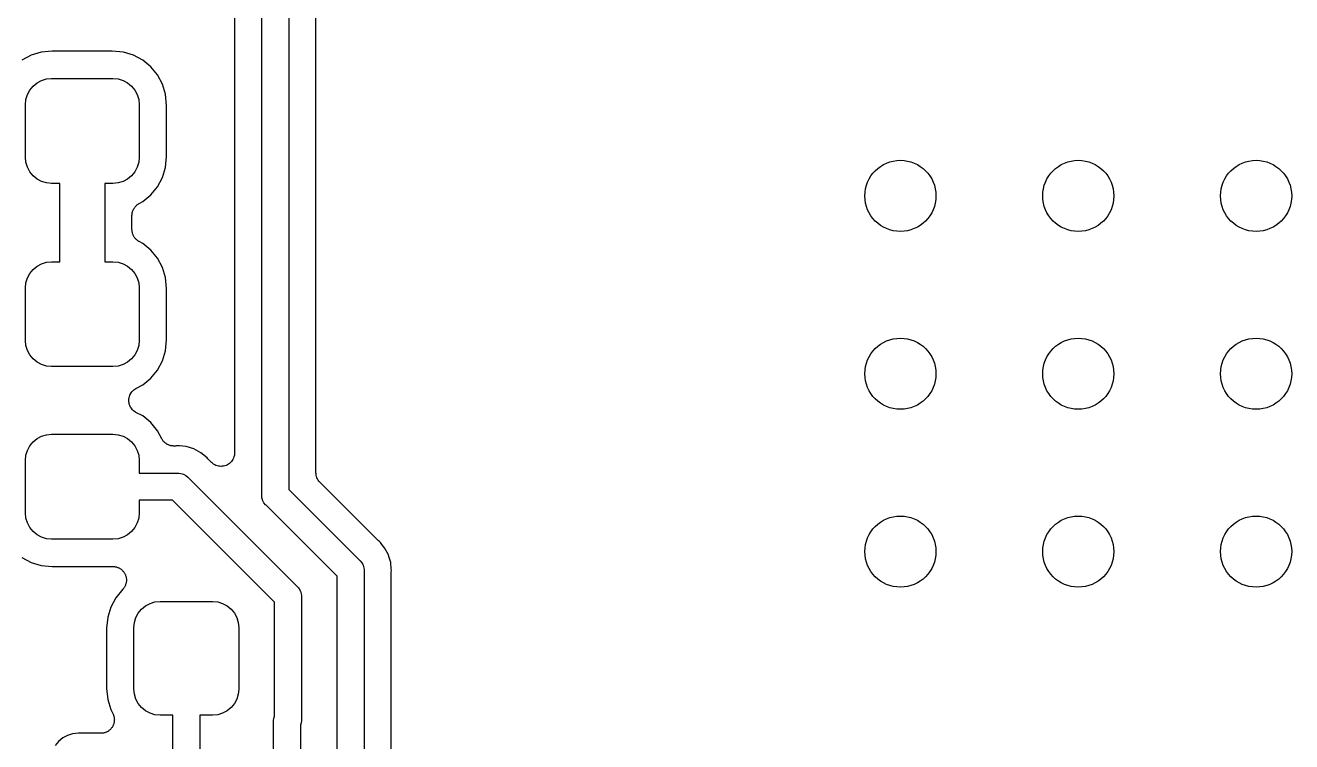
# Model space of a CAD drawing. Extents: x 0.48 to 2.43, y -7.79 to -4.85.
# Drawn here: x 1.5228 to 1.8032, y -5.2744 to -5.1158 of the extents above; entities that cross this region are included whole.
import ezdxf

# ---------------------------------------------------------------- set-up
doc = ezdxf.new("R2010")
doc.units = 0
doc.header["$MEASUREMENT"] = 0
doc.layers.add('BLACK', color=7, linetype='CONTINUOUS')

msp = doc.modelspace()

# ---------------------------------------------------------------- linework, layer by layer
at = {"layer": 'BLACK', "linetype": 'CONTINUOUS'}
for p, q in [((1.57515, -5.21963), (1.57515, -5.07165)), ((1.58115, -5.07165), (1.58115, -5.21854)), ((1.56915, -5.07929), (1.56915, -5.21043)), ((1.58715, -5.21481), (1.58715, -5.07929)), ((1.52879, -5.12152), (1.52633, -5.12176)), ((1.54208, -5.12152), (1.52879, -5.12152)), ((1.54453, -5.12176), (1.54208, -5.12152)), ((1.52411, -5.12243), (1.52207, -5.12352)), ((1.52633, -5.12176), (1.52411, -5.12243)), ((1.54675, -5.12243), (1.54453, -5.12176)), ((1.5488, -5.12352), (1.54675, -5.12243)), ((1.55059, -5.125), (1.5488, -5.12352)), ((1.55207, -5.12679), (1.55059, -5.125)), ((1.55316, -5.12884), (1.55207, -5.12679)), ((1.52381, -5.13014), (1.52454, -5.12926)), ((1.52454, -5.12926), (1.52542, -5.12854)), ((1.52542, -5.12854), (1.52642, -5.128)), ((1.52642, -5.128), (1.52751, -5.12767)), ((1.52751, -5.12767), (1.52864, -5.12756)), ((1.52864, -5.12756), (1.54222, -5.12756)), ((1.54222, -5.12756), (1.54336, -5.12767)), ((1.54336, -5.12767), (1.54445, -5.128)), ((1.54445, -5.128), (1.54545, -5.12854)), ((1.54545, -5.12854), (1.54633, -5.12926)), ((1.54633, -5.12926), (1.54705, -5.13014)), ((1.55383, -5.13106), (1.55316, -5.12884)), ((1.52283, -5.13337), (1.52295, -5.13223)), ((1.52295, -5.13223), (1.52328, -5.13114)), ((1.52328, -5.13114), (1.52381, -5.13014)), ((1.54705, -5.13014), (1.54759, -5.13114)), ((1.54759, -5.13114), (1.54792, -5.13223)), ((1.54792, -5.13223), (1.54803, -5.13337)), ((1.55408, -5.13351), (1.55383, -5.13106)), ((1.52283, -5.14498), (1.52283, -5.13337)), ((1.54803, -5.13337), (1.54803, -5.14498)), ((1.55408, -5.14483), (1.55408, -5.13351)), ((1.52295, -5.14611), (1.52283, -5.14498)), ((1.52328, -5.1472), (1.52295, -5.14611)), ((1.54792, -5.14611), (1.54759, -5.1472)), ((1.54803, -5.14498), (1.54792, -5.14611)), ((1.55383, -5.14729), (1.55408, -5.14483)), ((1.52381, -5.14821), (1.52328, -5.1472)), ((1.52454, -5.14909), (1.52381, -5.14821)), ((1.52542, -5.14981), (1.52454, -5.14909)), ((1.54633, -5.14909), (1.54545, -5.14981)), ((1.54705, -5.14821), (1.54633, -5.14909)), ((1.54759, -5.1472), (1.54705, -5.14821)), ((1.55207, -5.15156), (1.55316, -5.14951)), ((1.55316, -5.14951), (1.55383, -5.14729)), ((1.52642, -5.15035), (1.52542, -5.14981)), ((1.52751, -5.15068), (1.52642, -5.15035)), ((1.52864, -5.15079), (1.52751, -5.15068)), ((1.53043, -5.15079), (1.52864, -5.15079)), ((1.53043, -5.16811), (1.53043, -5.15079)), ((1.54222, -5.15079), (1.54043, -5.15079)), ((1.54043, -5.15079), (1.54043, -5.16811)), ((1.54336, -5.15068), (1.54222, -5.15079)), ((1.54445, -5.15035), (1.54336, -5.15068)), ((1.54545, -5.14981), (1.54445, -5.15035)), ((1.55059, -5.15335), (1.55207, -5.15156)), ((1.54779, -5.15537), (1.54791, -5.15531)), ((1.54791, -5.15531), (1.54802, -5.15524)), ((1.54802, -5.15524), (1.5488, -5.15482)), ((1.5488, -5.15482), (1.55059, -5.15335)), ((1.54643, -5.15784), (1.54645, -5.15771)), ((1.54643, -5.15789), (1.54643, -5.15784)), ((1.54643, -5.16101), (1.54643, -5.15789)), ((1.54645, -5.15758), (1.54648, -5.15742)), ((1.54645, -5.15771), (1.54645, -5.15758)), ((1.54648, -5.15742), (1.5465, -5.15726)), ((1.5465, -5.15726), (1.54654, -5.15713)), ((1.54654, -5.15713), (1.54657, -5.157)), ((1.54657, -5.157), (1.54663, -5.15686)), ((1.54663, -5.15686), (1.54668, -5.1567)), ((1.54668, -5.1567), (1.54674, -5.15659)), ((1.54674, -5.15659), (1.54679, -5.15646)), ((1.54679, -5.15646), (1.54688, -5.15633)), ((1.54688, -5.15633), (1.54696, -5.15619)), ((1.54696, -5.15619), (1.54704, -5.15609)), ((1.54704, -5.15609), (1.54712, -5.15598)), ((1.54712, -5.15598), (1.54723, -5.15586)), ((1.54723, -5.15586), (1.54733, -5.15574)), ((1.54733, -5.15574), (1.54744, -5.15566)), ((1.54744, -5.15566), (1.54753, -5.15556)), ((1.54753, -5.15556), (1.54767, -5.15548)), ((1.54767, -5.15548), (1.54779, -5.15537)), ((1.54645, -5.16115), (1.54643, -5.16101)), ((1.54644, -5.16128), (1.54645, -5.16115)), ((1.54647, -5.16144), (1.54644, -5.16128)), ((1.54649, -5.1616), (1.54647, -5.16144)), ((1.54653, -5.16172), (1.54649, -5.1616)), ((1.54655, -5.16185), (1.54653, -5.16172)), ((1.54661, -5.162), (1.54655, -5.16185)), ((1.54666, -5.16216), (1.54661, -5.162)), ((1.54672, -5.16227), (1.54666, -5.16216)), ((1.54677, -5.1624), (1.54672, -5.16227)), ((1.54686, -5.16253), (1.54677, -5.1624)), ((1.54693, -5.16267), (1.54686, -5.16253)), ((1.54702, -5.16278), (1.54693, -5.16267)), ((1.54709, -5.16289), (1.54702, -5.16278)), ((1.5472, -5.163), (1.54709, -5.16289)), ((1.5473, -5.16313), (1.5472, -5.163)), ((1.54741, -5.16321), (1.5473, -5.16313)), ((1.5475, -5.16331), (1.54741, -5.16321)), ((1.54763, -5.1634), (1.5475, -5.16331)), ((1.54776, -5.1635), (1.54763, -5.1634)), ((1.54787, -5.16356), (1.54776, -5.1635)), ((1.54798, -5.16364), (1.54787, -5.16356)), ((1.54802, -5.16366), (1.54798, -5.16364)), ((1.5488, -5.16408), (1.54802, -5.16366)), ((1.55059, -5.16555), (1.5488, -5.16408)), ((1.55207, -5.16734), (1.55059, -5.16555)), ((1.52454, -5.16981), (1.52542, -5.16909)), ((1.52542, -5.16909), (1.52642, -5.16855)), ((1.52642, -5.16855), (1.52751, -5.16822)), ((1.52751, -5.16822), (1.52864, -5.16811)), ((1.52864, -5.16811), (1.53043, -5.16811)), ((1.54043, -5.16811), (1.54222, -5.16811)), ((1.54222, -5.16811), (1.54336, -5.16822)), ((1.54336, -5.16822), (1.54445, -5.16855)), ((1.54445, -5.16855), (1.54545, -5.16909)), ((1.54545, -5.16909), (1.54633, -5.16981)), ((1.55316, -5.16939), (1.55207, -5.16734)), ((1.52295, -5.17278), (1.52328, -5.1717)), ((1.52328, -5.1717), (1.52381, -5.17069)), ((1.52381, -5.17069), (1.52454, -5.16981)), ((1.54633, -5.16981), (1.54705, -5.17069)), ((1.54705, -5.17069), (1.54759, -5.1717)), ((1.54759, -5.1717), (1.54792, -5.17278)), ((1.55383, -5.17161), (1.55316, -5.16939)), ((1.55408, -5.17406), (1.55383, -5.17161)), ((1.52283, -5.17392), (1.52295, -5.17278)), ((1.52283, -5.18553), (1.52283, -5.17392)), ((1.54792, -5.17278), (1.54803, -5.17392)), ((1.54803, -5.17392), (1.54803, -5.18553)), ((1.55408, -5.18538), (1.55408, -5.17406)), ((1.52295, -5.18666), (1.52283, -5.18553)), ((1.54803, -5.18553), (1.54792, -5.18666)), ((1.55383, -5.18784), (1.55408, -5.18538)), ((1.52328, -5.18775), (1.52295, -5.18666)), ((1.52381, -5.18876), (1.52328, -5.18775)), ((1.52454, -5.18964), (1.52381, -5.18876)), ((1.54705, -5.18876), (1.54633, -5.18964)), ((1.54759, -5.18775), (1.54705, -5.18876)), ((1.54792, -5.18666), (1.54759, -5.18775)), ((1.55316, -5.19006), (1.55383, -5.18784)), ((1.52542, -5.19036), (1.52454, -5.18964)), ((1.52642, -5.1909), (1.52542, -5.19036)), ((1.52751, -5.19123), (1.52642, -5.1909)), ((1.52864, -5.19134), (1.52751, -5.19123)), ((1.54222, -5.19134), (1.52864, -5.19134)), ((1.54336, -5.19123), (1.54222, -5.19134)), ((1.54445, -5.1909), (1.54336, -5.19123)), ((1.54545, -5.19036), (1.54445, -5.1909)), ((1.54633, -5.18964), (1.54545, -5.19036)), ((1.55207, -5.19211), (1.55316, -5.19006)), ((1.5488, -5.19537), (1.55059, -5.1939)), ((1.55059, -5.1939), (1.55207, -5.19211)), ((1.54608, -5.19739), (1.54624, -5.19715)), ((1.54608, -5.1974), (1.54608, -5.19739)), ((1.54608, -5.19739), (1.54608, -5.19739)), ((1.54624, -5.19715), (1.5464, -5.19691)), ((1.5464, -5.19691), (1.54641, -5.19691)), ((1.54641, -5.1969), (1.54661, -5.1967)), ((1.54641, -5.19691), (1.54641, -5.1969)), ((1.54661, -5.1967), (1.54682, -5.1965)), ((1.54682, -5.1965), (1.54682, -5.19649)), ((1.54682, -5.19649), (1.54683, -5.19649)), ((1.54683, -5.19649), (1.54706, -5.19633)), ((1.54706, -5.19633), (1.5473, -5.19617)), ((1.5473, -5.19617), (1.5488, -5.19537)), ((1.54573, -5.1985), (1.54579, -5.19822)), ((1.54573, -5.19851), (1.54573, -5.1985)), ((1.54573, -5.1988), (1.54573, -5.19851)), ((1.54573, -5.19851), (1.54573, -5.19851)), ((1.54573, -5.19908), (1.54573, -5.1988)), ((1.54573, -5.19909), (1.54573, -5.19908)), ((1.54573, -5.1991), (1.54573, -5.19909)), ((1.54578, -5.19938), (1.54573, -5.1991)), ((1.54584, -5.19966), (1.54578, -5.19938)), ((1.54579, -5.19822), (1.54585, -5.19794)), ((1.54584, -5.19967), (1.54584, -5.19966)), ((1.54595, -5.19994), (1.54584, -5.19967)), ((1.54584, -5.19967), (1.54584, -5.19967)), ((1.54585, -5.19793), (1.54596, -5.19766)), ((1.54585, -5.19794), (1.54585, -5.19793)), ((1.54585, -5.19793), (1.54585, -5.19793)), ((1.54606, -5.2002), (1.54595, -5.19994)), ((1.54596, -5.19766), (1.54608, -5.1974)), ((1.54606, -5.20021), (1.54606, -5.2002)), ((1.54622, -5.20045), (1.54606, -5.20021)), ((1.54606, -5.20021), (1.54606, -5.20021)), ((1.54638, -5.20069), (1.54622, -5.20045)), ((1.54638, -5.2007), (1.54638, -5.20069)), ((1.54658, -5.2009), (1.54638, -5.2007)), ((1.54638, -5.2007), (1.54638, -5.2007)), ((1.54678, -5.20111), (1.54658, -5.2009)), ((1.54679, -5.20112), (1.54678, -5.20111)), ((1.54702, -5.20127), (1.54679, -5.20112)), ((1.54679, -5.20112), (1.54679, -5.20112)), ((1.54727, -5.20144), (1.54702, -5.20127)), ((1.5473, -5.20146), (1.54727, -5.20144)), ((1.5488, -5.20226), (1.5473, -5.20146)), ((1.55059, -5.20374), (1.5488, -5.20226)), ((1.55207, -5.20553), (1.55059, -5.20374)), ((1.55303, -5.20733), (1.55207, -5.20553)), ((1.52381, -5.20888), (1.52454, -5.208)), ((1.52454, -5.208), (1.52542, -5.20728)), ((1.52542, -5.20728), (1.52642, -5.20674)), ((1.52642, -5.20674), (1.52751, -5.20641)), ((1.52751, -5.20641), (1.52864, -5.2063)), ((1.52864, -5.2063), (1.54222, -5.2063)), ((1.54222, -5.2063), (1.54336, -5.20641)), ((1.54336, -5.20641), (1.54445, -5.20674)), ((1.54445, -5.20674), (1.54545, -5.20728)), ((1.54545, -5.20728), (1.54633, -5.208)), ((1.54633, -5.208), (1.54705, -5.20888)), ((1.5531, -5.20744), (1.55303, -5.20733)), ((1.55316, -5.20756), (1.5531, -5.20744)), ((1.55326, -5.20768), (1.55316, -5.20756)), ((1.55335, -5.20781), (1.55326, -5.20768)), ((1.55345, -5.20791), (1.55335, -5.20781)), ((1.55353, -5.20801), (1.55345, -5.20791)), ((1.55365, -5.20812), (1.55353, -5.20801)), ((1.55376, -5.20823), (1.55365, -5.20812)), ((1.55388, -5.2083), (1.55376, -5.20823)), ((1.55398, -5.20839), (1.55388, -5.2083)), ((1.55412, -5.20847), (1.55398, -5.20839)), ((1.55425, -5.20856), (1.55412, -5.20847)), ((1.55437, -5.20861), (1.55425, -5.20856)), ((1.52283, -5.21211), (1.52295, -5.21097)), ((1.52295, -5.21097), (1.52328, -5.20988)), ((1.52328, -5.20988), (1.52381, -5.20888)), ((1.54705, -5.20888), (1.54759, -5.20988)), ((1.54759, -5.20988), (1.54792, -5.21097)), ((1.54792, -5.21097), (1.54803, -5.21211)), ((1.55449, -5.20867), (1.55437, -5.20861)), ((1.55464, -5.20872), (1.55449, -5.20867)), ((1.55479, -5.20878), (1.55464, -5.20872)), ((1.55492, -5.20881), (1.55479, -5.20878)), ((1.55505, -5.20885), (1.55492, -5.20881)), ((1.55521, -5.20887), (1.55505, -5.20885)), ((1.55537, -5.2089), (1.55521, -5.20887)), ((1.5555, -5.2089), (1.55537, -5.2089)), ((1.55563, -5.20891), (1.5555, -5.2089)), ((1.55567, -5.20891), (1.55563, -5.20891)), ((1.55607, -5.20891), (1.55567, -5.20891)), ((1.5562, -5.2089), (1.55607, -5.20891)), ((1.55633, -5.2089), (1.5562, -5.2089)), ((1.55637, -5.2089), (1.55633, -5.2089)), ((1.55666, -5.20887), (1.55637, -5.2089)), ((1.55696, -5.2089), (1.55666, -5.20887)), ((1.55843, -5.20904), (1.55696, -5.2089)), ((1.55696, -5.2089), (1.55696, -5.2089)), ((1.56012, -5.20956), (1.55843, -5.20904)), ((1.56169, -5.21039), (1.56012, -5.20956)), ((1.56306, -5.21152), (1.56169, -5.21039)), ((1.569, -5.21133), (1.56891, -5.2116)), ((1.56908, -5.21105), (1.569, -5.21133)), ((1.56909, -5.21104), (1.56908, -5.21105)), ((1.56908, -5.21105), (1.56908, -5.21105)), ((1.56912, -5.21076), (1.56909, -5.21104)), ((1.56915, -5.21047), (1.56912, -5.21076)), ((1.56915, -5.21043), (1.56915, -5.21046)), ((1.56915, -5.21046), (1.56915, -5.21046)), ((1.56915, -5.21046), (1.56915, -5.21046)), ((1.56915, -5.21046), (1.56915, -5.21047)), ((1.52283, -5.22372), (1.52283, -5.21211)), ((1.54803, -5.21211), (1.54803, -5.21491)), ((1.56325, -5.21175), (1.56306, -5.21152)), ((1.56333, -5.21184), (1.56325, -5.21175)), ((1.56341, -5.21194), (1.56333, -5.21184)), ((1.56344, -5.21197), (1.56341, -5.21194)), ((1.56403, -5.21255), (1.56344, -5.21197)), ((1.56425, -5.21274), (1.56403, -5.21255)), ((1.56447, -5.21292), (1.56425, -5.21274)), ((1.56448, -5.21292), (1.56447, -5.21292)), ((1.56474, -5.21306), (1.56448, -5.21292)), ((1.56448, -5.21292), (1.56448, -5.21292)), ((1.56499, -5.2132), (1.56474, -5.21306)), ((1.565, -5.2132), (1.56499, -5.2132)), ((1.56499, -5.2132), (1.56499, -5.2132)), ((1.56527, -5.21328), (1.565, -5.2132)), ((1.56555, -5.21337), (1.56527, -5.21328)), ((1.56556, -5.21337), (1.56555, -5.21337)), ((1.56555, -5.21337), (1.56555, -5.21337)), ((1.56584, -5.2134), (1.56556, -5.21337)), ((1.56613, -5.21343), (1.56584, -5.2134)), ((1.56614, -5.21343), (1.56613, -5.21343)), ((1.56613, -5.21343), (1.56613, -5.21343)), ((1.56643, -5.2134), (1.56614, -5.21343)), ((1.56671, -5.21338), (1.56643, -5.2134)), ((1.56672, -5.21338), (1.56671, -5.21338)), ((1.56701, -5.21329), (1.56672, -5.21338)), ((1.56672, -5.21338), (1.56672, -5.21338)), ((1.56727, -5.21321), (1.56701, -5.21329)), ((1.56728, -5.21321), (1.56727, -5.21321)), ((1.56755, -5.21307), (1.56728, -5.21321)), ((1.56728, -5.21321), (1.56728, -5.21321)), ((1.56779, -5.21294), (1.56755, -5.21307)), ((1.5678, -5.21294), (1.56779, -5.21294)), ((1.56803, -5.21275), (1.5678, -5.21293)), ((1.5678, -5.21293), (1.5678, -5.21294)), ((1.56825, -5.21257), (1.56803, -5.21275)), ((1.56826, -5.21257), (1.56825, -5.21257)), ((1.56825, -5.21257), (1.56825, -5.21257)), ((1.56844, -5.21235), (1.56826, -5.21257)), ((1.56862, -5.21213), (1.56844, -5.21235)), ((1.56863, -5.21212), (1.56862, -5.21213)), ((1.56877, -5.21186), (1.56863, -5.21212)), ((1.56863, -5.21212), (1.56863, -5.21212)), ((1.56891, -5.21161), (1.56877, -5.21186)), ((1.56891, -5.2116), (1.56891, -5.21161)), ((1.56891, -5.21161), (1.56891, -5.21161)), ((1.54803, -5.21491), (1.55652, -5.21491)), ((1.55652, -5.21491), (1.55666, -5.2149)), ((1.55666, -5.2149), (1.55681, -5.21491)), ((1.55681, -5.21491), (1.55681, -5.21491)), ((1.55681, -5.21491), (1.55725, -5.21496)), ((1.55725, -5.21496), (1.55782, -5.21513)), ((1.55782, -5.21513), (1.55834, -5.21541)), ((1.55834, -5.21541), (1.55879, -5.21578)), ((1.55879, -5.21578), (1.55889, -5.2159)), ((1.55889, -5.2159), (1.58297, -5.23998)), ((1.58718, -5.21508), (1.58715, -5.21481)), ((1.5872, -5.21536), (1.58718, -5.21508)), ((1.58721, -5.21538), (1.5872, -5.21536)), ((1.58721, -5.21539), (1.58721, -5.21538)), ((1.58729, -5.21566), (1.58721, -5.21539)), ((1.58736, -5.21592), (1.58729, -5.21566)), ((1.58737, -5.21594), (1.58736, -5.21592)), ((1.58738, -5.21595), (1.58737, -5.21594)), ((1.58751, -5.2162), (1.58738, -5.21595)), ((1.58763, -5.21644), (1.58751, -5.2162)), ((1.58764, -5.21646), (1.58763, -5.21644)), ((1.58765, -5.21647), (1.58764, -5.21646)), ((1.58782, -5.21668), (1.58765, -5.21647)), ((1.588, -5.2169), (1.58782, -5.21668)), ((1.58802, -5.21692), (1.588, -5.2169)), ((1.58803, -5.21693), (1.58802, -5.21692)), ((1.58802, -5.21692), (1.58802, -5.21692)), ((1.58802, -5.21692), (1.58802, -5.21692)), ((1.60078, -5.22968), (1.58803, -5.21693)), ((1.57514, -5.21978), (1.57515, -5.21963)), ((1.57517, -5.22015), (1.57514, -5.21978)), ((1.58115, -5.21854), (1.59684, -5.23423)), ((1.55542, -5.22091), (1.54803, -5.22091)), ((1.54803, -5.22091), (1.54803, -5.22372)), ((1.57795, -5.24345), (1.55542, -5.22091)), ((1.57519, -5.22037), (1.57517, -5.22015)), ((1.57531, -5.22075), (1.57519, -5.22037)), ((1.57536, -5.22093), (1.57531, -5.22075)), ((1.57557, -5.22131), (1.57536, -5.22093)), ((1.57564, -5.22145), (1.57557, -5.22131)), ((1.57602, -5.22191), (1.57564, -5.22145)), ((1.57613, -5.222), (1.57602, -5.22191)), ((1.59183, -5.2377), (1.57613, -5.222)), ((1.52295, -5.22485), (1.52283, -5.22372)), ((1.52328, -5.22594), (1.52295, -5.22485)), ((1.54792, -5.22485), (1.54759, -5.22594)), ((1.54803, -5.22372), (1.54792, -5.22485)), ((1.52381, -5.22695), (1.52328, -5.22594)), ((1.52454, -5.22783), (1.52381, -5.22695)), ((1.52542, -5.22855), (1.52454, -5.22783)), ((1.54633, -5.22783), (1.54545, -5.22855)), ((1.54705, -5.22695), (1.54633, -5.22783)), ((1.54759, -5.22594), (1.54705, -5.22695)), ((1.52642, -5.22909), (1.52542, -5.22855)), ((1.52751, -5.22942), (1.52642, -5.22909)), ((1.52864, -5.22953), (1.52751, -5.22942)), ((1.54222, -5.22953), (1.52864, -5.22953)), ((1.54336, -5.22942), (1.54222, -5.22953)), ((1.54445, -5.22909), (1.54336, -5.22942)), ((1.54545, -5.22855), (1.54445, -5.22909)), ((1.60087, -5.22976), (1.60078, -5.22968)), ((1.60096, -5.22985), (1.60087, -5.22976)), ((1.60099, -5.22987), (1.60096, -5.22985)), ((1.60122, -5.23006), (1.60099, -5.22987)), ((1.60141, -5.23029), (1.60122, -5.23006)), ((1.60175, -5.23071), (1.60141, -5.23029)), ((1.60141, -5.23029), (1.60141, -5.23029)), ((1.60235, -5.23143), (1.60175, -5.23071)), ((1.60175, -5.23071), (1.60175, -5.23071)), ((1.52207, -5.23356), (1.52411, -5.23466)), ((1.60318, -5.233), (1.60235, -5.23143)), ((1.6033, -5.23339), (1.60318, -5.233)), ((1.6037, -5.23469), (1.6033, -5.23339)), ((1.6033, -5.23339), (1.6033, -5.23339)), ((1.52411, -5.23466), (1.52633, -5.23533)), ((1.52633, -5.23533), (1.52879, -5.23557)), ((1.52879, -5.23557), (1.54221, -5.23557)), ((1.54221, -5.23557), (1.54225, -5.23557)), ((1.54225, -5.23557), (1.54239, -5.23559)), ((1.54239, -5.23559), (1.54253, -5.23559)), ((1.54253, -5.23559), (1.54268, -5.23562)), ((1.54268, -5.23562), (1.54283, -5.23564)), ((1.54283, -5.23564), (1.54297, -5.23568)), ((1.54297, -5.23568), (1.54311, -5.23571)), ((1.54311, -5.23571), (1.54325, -5.23577)), ((1.54325, -5.23577), (1.54339, -5.23581)), ((1.54339, -5.23581), (1.54351, -5.23588)), ((1.54351, -5.23588), (1.54365, -5.23594)), ((1.54365, -5.23594), (1.54377, -5.23602)), ((1.54377, -5.23602), (1.5439, -5.2361)), ((1.5439, -5.2361), (1.54401, -5.23619)), ((1.54401, -5.23619), (1.54413, -5.23627)), ((1.54413, -5.23627), (1.54424, -5.23637)), ((1.54424, -5.23637), (1.54435, -5.23647)), ((1.54435, -5.23647), (1.54444, -5.23658)), ((1.54444, -5.23658), (1.54454, -5.23668)), ((1.59684, -5.23423), (1.59696, -5.23433)), ((1.59696, -5.23433), (1.59733, -5.23478)), ((1.59733, -5.23478), (1.5975, -5.2351)), ((1.5975, -5.2351), (1.59759, -5.23526)), ((1.59759, -5.23526), (1.59761, -5.2353)), ((1.59761, -5.2353), (1.59778, -5.23587)), ((1.59778, -5.23587), (1.59783, -5.23629)), ((1.59783, -5.23629), (1.59784, -5.23646)), ((1.59784, -5.23646), (1.59783, -5.2366)), ((1.59783, -5.2366), (1.59783, -5.37335)), ((1.60384, -5.23616), (1.6037, -5.23469)), ((1.60387, -5.23646), (1.60384, -5.23616)), ((1.60384, -5.23616), (1.60384, -5.23616)), ((1.60384, -5.23675), (1.60387, -5.23646)), ((1.54454, -5.23668), (1.54462, -5.23681)), ((1.54462, -5.23681), (1.54472, -5.23693)), ((1.54472, -5.23693), (1.54478, -5.23705)), ((1.54478, -5.23705), (1.54486, -5.23717)), ((1.54486, -5.23717), (1.54492, -5.23731)), ((1.54492, -5.23731), (1.54499, -5.23745)), ((1.54499, -5.23745), (1.54503, -5.23758)), ((1.54503, -5.23758), (1.54508, -5.23772)), ((1.54508, -5.23772), (1.54511, -5.23786)), ((1.5451, -5.23931), (1.54508, -5.23945)), ((1.54515, -5.23917), (1.5451, -5.23931)), ((1.54511, -5.23786), (1.54515, -5.23801)), ((1.54515, -5.23801), (1.54517, -5.23815)), ((1.54516, -5.23902), (1.54515, -5.23917)), ((1.54519, -5.23888), (1.54516, -5.23902)), ((1.54517, -5.23815), (1.54519, -5.23829)), ((1.54519, -5.23829), (1.54519, -5.23844)), ((1.54519, -5.23844), (1.54521, -5.23859)), ((1.54521, -5.23859), (1.54519, -5.23873)), ((1.54519, -5.23873), (1.54519, -5.23888)), ((1.59183, -5.37226), (1.59183, -5.2377)), ((1.60383, -5.237), (1.60384, -5.23688)), ((1.60383, -5.23705), (1.60383, -5.237)), ((1.60383, -5.37291), (1.60383, -5.23705)), ((1.60384, -5.23688), (1.60384, -5.23675)), ((1.54443, -5.24057), (1.54282, -5.24254)), ((1.54452, -5.24048), (1.54443, -5.24057)), ((1.5446, -5.24036), (1.54452, -5.24048)), ((1.54469, -5.24025), (1.5446, -5.24036)), ((1.54477, -5.24012), (1.54469, -5.24025)), ((1.54485, -5.23999), (1.54477, -5.24012)), ((1.54491, -5.23986), (1.54485, -5.23999)), ((1.54497, -5.23973), (1.54491, -5.23986)), ((1.54502, -5.23959), (1.54497, -5.23973)), ((1.54508, -5.23945), (1.54502, -5.23959)), ((1.58297, -5.23998), (1.58308, -5.24007)), ((1.58308, -5.24007), (1.58328, -5.24031)), ((1.58328, -5.24031), (1.58346, -5.24053)), ((1.58346, -5.24053), (1.58371, -5.24101)), ((1.58371, -5.24101), (1.58374, -5.24105)), ((1.58374, -5.24105), (1.58391, -5.24162)), ((1.58391, -5.24162), (1.58395, -5.24203)), ((1.58395, -5.24203), (1.58397, -5.2422)), ((1.58397, -5.2422), (1.58395, -5.24235)), ((1.54172, -5.24458), (1.54105, -5.24681)), ((1.54282, -5.24254), (1.54172, -5.24458)), ((1.54783, -5.24589), (1.54855, -5.24501)), ((1.54855, -5.24501), (1.54943, -5.24429)), ((1.54943, -5.24429), (1.55044, -5.24375)), ((1.55044, -5.24375), (1.55152, -5.24342)), ((1.55152, -5.24342), (1.55266, -5.24331)), ((1.55266, -5.24331), (1.56427, -5.24331)), ((1.56427, -5.24331), (1.5654, -5.24342)), ((1.5654, -5.24342), (1.56649, -5.24375)), ((1.56649, -5.24375), (1.5675, -5.24429)), ((1.5675, -5.24429), (1.56838, -5.24501)), ((1.56838, -5.24501), (1.5691, -5.24589)), ((1.57795, -5.26183), (1.57795, -5.24345)), ((1.58395, -5.24235), (1.58395, -5.26946)), ((1.54105, -5.24681), (1.54081, -5.24926)), ((1.54696, -5.24798), (1.54729, -5.24689)), ((1.54729, -5.24689), (1.54783, -5.24589)), ((1.5691, -5.24589), (1.56964, -5.24689)), ((1.56964, -5.24689), (1.56997, -5.24798)), ((1.54081, -5.24926), (1.54081, -5.26255)), ((1.54685, -5.24911), (1.54696, -5.24798)), ((1.54685, -5.2627), (1.54685, -5.24911)), ((1.56997, -5.24798), (1.57008, -5.24911)), ((1.57008, -5.24911), (1.57008, -5.2627)), ((1.57795, -5.26871), (1.57795, -5.26183)), ((1.54081, -5.26255), (1.54105, -5.26501)), ((1.54696, -5.26383), (1.54685, -5.2627)), ((1.54729, -5.26492), (1.54696, -5.26383)), ((1.56997, -5.26383), (1.56964, -5.26492)), ((1.57008, -5.2627), (1.56997, -5.26383)), ((1.54105, -5.26501), (1.54172, -5.26723)), ((1.54172, -5.26723), (1.54218, -5.26809)), ((1.54783, -5.26592), (1.54729, -5.26492)), ((1.54855, -5.2668), (1.54783, -5.26592)), ((1.54943, -5.26753), (1.54855, -5.2668)), ((1.56838, -5.2668), (1.5675, -5.26753)), ((1.5691, -5.26592), (1.56838, -5.2668)), ((1.56964, -5.26492), (1.5691, -5.26592)), ((1.54218, -5.26809), (1.5422, -5.26812)), ((1.5422, -5.26812), (1.54225, -5.26825)), ((1.54225, -5.26825), (1.54232, -5.26838)), ((1.54232, -5.26838), (1.54236, -5.26852)), ((1.54236, -5.26852), (1.54242, -5.26867)), ((1.54243, -5.27025), (1.5424, -5.2704)), ((1.54242, -5.26867), (1.54244, -5.2688)), ((1.54247, -5.2701), (1.54243, -5.27025)), ((1.54244, -5.2688), (1.54248, -5.26894)), ((1.54249, -5.26996), (1.54247, -5.2701)), ((1.54248, -5.26894), (1.5425, -5.26909)), ((1.54252, -5.26983), (1.54249, -5.26996)), ((1.5425, -5.26909), (1.54252, -5.26924)), ((1.54252, -5.26924), (1.54252, -5.26938)), ((1.54252, -5.26938), (1.54254, -5.26952)), ((1.54254, -5.26952), (1.54252, -5.26967)), ((1.54252, -5.26967), (1.54252, -5.26983)), ((1.55044, -5.26806), (1.54943, -5.26753)), ((1.55152, -5.26839), (1.55044, -5.26806)), ((1.55266, -5.2685), (1.55152, -5.26839)), ((1.55546, -5.2685), (1.55266, -5.2685)), ((1.55546, -5.27854), (1.55546, -5.2685)), ((1.56427, -5.2685), (1.56146, -5.2685)), ((1.56146, -5.2685), (1.56146, -5.27854)), ((1.5654, -5.26839), (1.56427, -5.2685)), ((1.56649, -5.26806), (1.5654, -5.26839)), ((1.5675, -5.26753), (1.56649, -5.26806)), ((1.57774, -5.2698), (1.57776, -5.26961)), ((1.57776, -5.26995), (1.57774, -5.2698)), ((1.57776, -5.26961), (1.5778, -5.26922)), ((1.57776, -5.36671), (1.57776, -5.26995)), ((1.5778, -5.26922), (1.57795, -5.26871)), ((1.58391, -5.27019), (1.58376, -5.2707)), ((1.58395, -5.26975), (1.58391, -5.27019)), ((1.58395, -5.26946), (1.58397, -5.26961)), ((1.58397, -5.26961), (1.58395, -5.26975)), ((1.58395, -5.26975), (1.58395, -5.26975)), ((1.53214, -5.27297), (1.5311, -5.27353)), ((1.53327, -5.27263), (1.53214, -5.27297)), ((1.5346, -5.2725), (1.53327, -5.27263)), ((1.53954, -5.2725), (1.5346, -5.2725)), ((1.53967, -5.27249), (1.53954, -5.2725)), ((1.53981, -5.27249), (1.53967, -5.27249)), ((1.53997, -5.27246), (1.53981, -5.27249)), ((1.54012, -5.27244), (1.53997, -5.27246)), ((1.54025, -5.2724), (1.54012, -5.27244)), ((1.54039, -5.27238), (1.54025, -5.2724)), ((1.54053, -5.27232), (1.54039, -5.27238)), ((1.54068, -5.27227), (1.54053, -5.27232)), ((1.5408, -5.27221), (1.54068, -5.27227)), ((1.54093, -5.27216), (1.5408, -5.27221)), ((1.54106, -5.27207), (1.54093, -5.27216)), ((1.5412, -5.272), (1.54106, -5.27207)), ((1.5413, -5.27191), (1.5412, -5.272)), ((1.54142, -5.27183), (1.5413, -5.27191)), ((1.54153, -5.27173), (1.54142, -5.27183)), ((1.54165, -5.27163), (1.54153, -5.27173)), ((1.54174, -5.27152), (1.54165, -5.27163)), ((1.54184, -5.27142), (1.54174, -5.27152)), ((1.54192, -5.2713), (1.54184, -5.27142)), ((1.54202, -5.27118), (1.54192, -5.2713)), ((1.54209, -5.27105), (1.54202, -5.27118)), ((1.54217, -5.27094), (1.54209, -5.27105)), ((1.54223, -5.2708), (1.54217, -5.27094)), ((1.5423, -5.27066), (1.54223, -5.2708)), ((1.54234, -5.27053), (1.5423, -5.27066)), ((1.5424, -5.2704), (1.54234, -5.27053)), ((1.58376, -5.2707), (1.58376, -5.3678)), ((1.53019, -5.27428), (1.52944, -5.27519)), ((1.5311, -5.27353), (1.53019, -5.27428))]:
    msp.add_line(p, q, dxfattribs=at)
at = {"layer": 'BLACK'}
for centre in [(1.71654, -5.15354), (1.75591, -5.15354), (1.79528, -5.15354), (1.71654, -5.19291), (1.75591, -5.19291), (1.79528, -5.19291), (1.71654, -5.23228), (1.75591, -5.23228), (1.79528, -5.23228)]:
    msp.add_circle(centre, 0.007874, dxfattribs=at)

doc.saveas('drawing.dxf')
